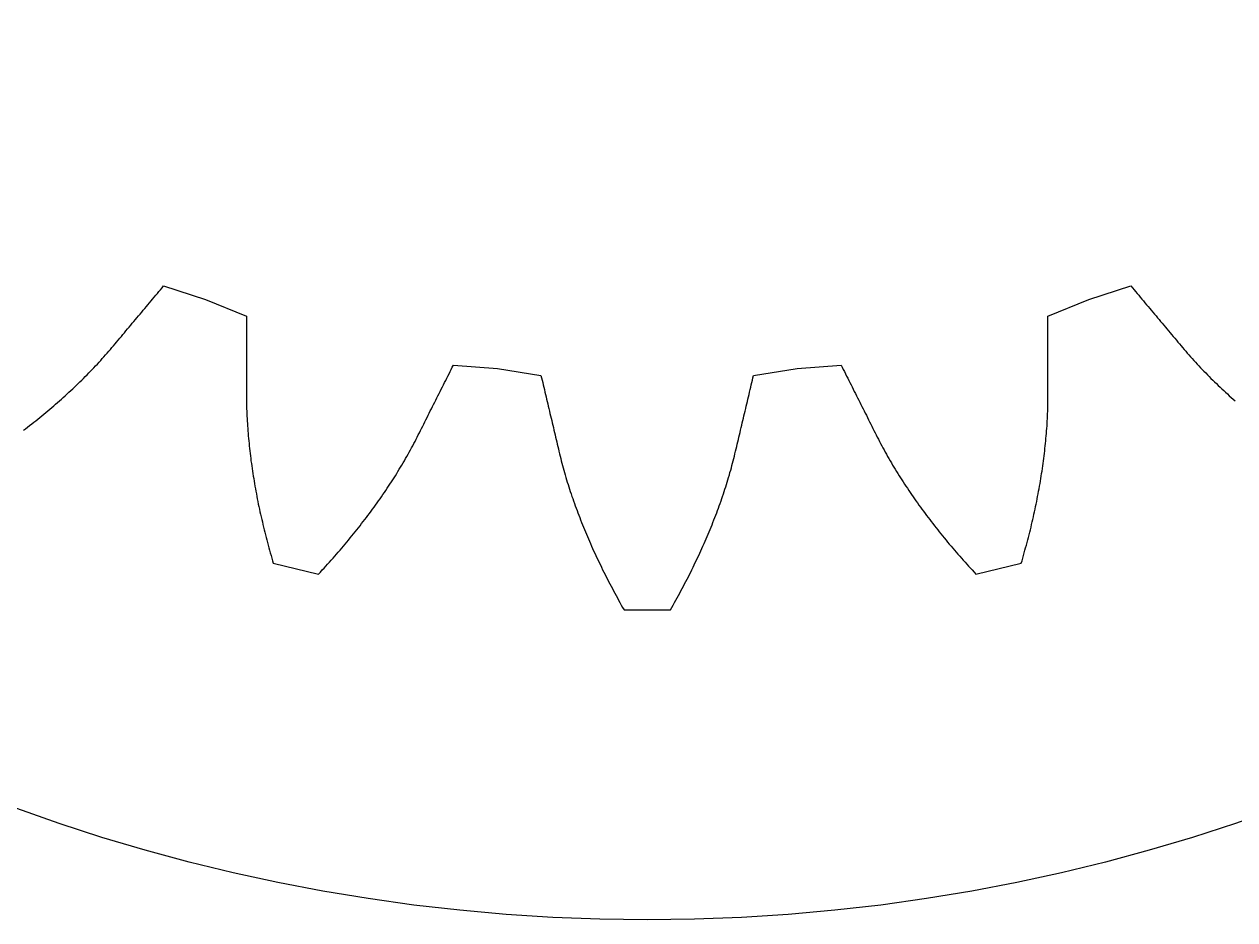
# Model space of a CAD drawing. Header units: metres. Extents: x -17.8 to 17.8, y -17.8 to 17.8.
# Drawn here: x -6.03 to 5.69, y -17.75 to -9.08 of the extents above; entities that cross this region are included whole.
import ezdxf

# ---------------------------------------------------------------- set-up
doc = ezdxf.new("R2010")
doc.units = ezdxf.units.M

msp = doc.modelspace()

# ---------------------------------------------------------------- linework, layer by layer
msp.add_lwpolyline([(-6.039, -13.012), (-6.019, -12.997), (-5.999, -12.981), (-5.979, -12.965), (-5.959, -12.95), (-5.939, -12.934), (-5.919, -12.919), (-5.899, -12.903), (-5.88, -12.887), (-5.86, -12.871), (-5.841, -12.855), (-5.822, -12.839), (-5.803, -12.823), (-5.784, -12.807), (-5.765, -12.791), (-5.746, -12.775), (-5.727, -12.759), (-5.708, -12.742), (-5.69, -12.726), (-5.671, -12.71), (-5.653, -12.693), (-5.634, -12.677), (-5.616, -12.66), (-5.598, -12.644), (-5.58, -12.627), (-5.562, -12.61), (-5.545, -12.593), (-5.527, -12.577), (-5.509, -12.56), (-5.492, -12.543), (-5.474, -12.526), (-5.457, -12.509), (-5.44, -12.492), (-5.423, -12.475), (-5.406, -12.457), (-5.389, -12.44), (-5.373, -12.423), (-5.356, -12.406), (-5.34, -12.388), (-5.323, -12.371), (-5.307, -12.353), (-5.291, -12.336), (-5.275, -12.318), (-5.259, -12.3), (-5.244, -12.282), (-5.228, -12.265), (-5.213, -12.247), (-5.197, -12.229), (-5.182, -12.211), (-5.167, -12.193), (-5.152, -12.175), (-5.137, -12.157), (-5.122, -12.139), (-5.107, -12.121), (-5.091, -12.103), (-5.076, -12.085), (-5.061, -12.067), (-5.046, -12.049), (-5.031, -12.03), (-5.016, -12.012), (-5, -11.994), (-4.985, -11.976), (-4.97, -11.958), (-4.955, -11.94), (-4.94, -11.922), (-4.925, -11.904), (-4.91, -11.886), (-4.894, -11.868), (-4.879, -11.85), (-4.864, -11.832), (-4.849, -11.814), (-4.834, -11.796), (-4.818, -11.777), (-4.803, -11.759), (-4.788, -11.741), (-4.773, -11.723), (-4.758, -11.705), (-4.742, -11.687), (-4.727, -11.669), (-4.712, -11.651), (-4.697, -11.633), (-4.682, -11.614), (-4.275, -11.746), (-4.275, -11.746), (-3.879, -11.906), (-3.879, -11.93), (-3.879, -11.954), (-3.879, -11.977), (-3.879, -12.001), (-3.879, -12.025), (-3.879, -12.048), (-3.879, -12.072), (-3.879, -12.096), (-3.879, -12.119), (-3.879, -12.143), (-3.879, -12.167), (-3.879, -12.19), (-3.879, -12.214), (-3.879, -12.237), (-3.879, -12.261), (-3.879, -12.285), (-3.879, -12.308), (-3.879, -12.332), (-3.879, -12.355), (-3.879, -12.379), (-3.879, -12.402), (-3.879, -12.426), (-3.879, -12.45), (-3.879, -12.473), (-3.879, -12.497), (-3.879, -12.52), (-3.879, -12.544), (-3.879, -12.567), (-3.879, -12.591), (-3.879, -12.614), (-3.879, -12.638), (-3.879, -12.662), (-3.879, -12.685), (-3.879, -12.709), (-3.879, -12.732), (-3.879, -12.756), (-3.878, -12.78), (-3.878, -12.803), (-3.877, -12.827), (-3.876, -12.851), (-3.875, -12.875), (-3.874, -12.898), (-3.872, -12.922), (-3.871, -12.946), (-3.87, -12.97), (-3.868, -12.994), (-3.866, -13.018), (-3.864, -13.042), (-3.862, -13.066), (-3.86, -13.09), (-3.858, -13.114), (-3.855, -13.139), (-3.853, -13.163), (-3.85, -13.187), (-3.848, -13.211), (-3.845, -13.235), (-3.842, -13.26), (-3.839, -13.284), (-3.836, -13.308), (-3.832, -13.333), (-3.829, -13.357), (-3.825, -13.381), (-3.822, -13.406), (-3.818, -13.43), (-3.814, -13.455), (-3.81, -13.479), (-3.806, -13.504), (-3.802, -13.528), (-3.798, -13.553), (-3.793, -13.578), (-3.789, -13.602), (-3.784, -13.627), (-3.779, -13.652), (-3.775, -13.676), (-3.77, -13.701), (-3.765, -13.726), (-3.759, -13.75), (-3.754, -13.775), (-3.749, -13.8), (-3.743, -13.825), (-3.738, -13.849), (-3.732, -13.874), (-3.726, -13.899), (-3.721, -13.924), (-3.715, -13.949), (-3.709, -13.974), (-3.702, -13.999), (-3.696, -14.024), (-3.69, -14.049), (-3.683, -14.073), (-3.677, -14.098), (-3.67, -14.123), (-3.663, -14.148), (-3.656, -14.173), (-3.649, -14.199), (-3.642, -14.224), (-3.635, -14.249), (-3.628, -14.274), (-3.621, -14.299), (-3.182, -14.403), (-3.164, -14.384), (-3.146, -14.364), (-3.129, -14.345), (-3.111, -14.326), (-3.094, -14.307), (-3.076, -14.288), (-3.059, -14.268), (-3.042, -14.249), (-3.025, -14.23), (-3.008, -14.21), (-2.991, -14.191), (-2.974, -14.171), (-2.957, -14.152), (-2.941, -14.132), (-2.924, -14.113), (-2.908, -14.093), (-2.892, -14.074), (-2.875, -14.054), (-2.859, -14.034), (-2.843, -14.014), (-2.827, -13.995), (-2.812, -13.975), (-2.796, -13.955), (-2.78, -13.935), (-2.765, -13.915), (-2.749, -13.896), (-2.734, -13.876), (-2.719, -13.856), (-2.704, -13.836), (-2.689, -13.816), (-2.674, -13.796), (-2.659, -13.776), (-2.645, -13.756), (-2.63, -13.735), (-2.616, -13.715), (-2.601, -13.695), (-2.587, -13.675), (-2.573, -13.655), (-2.559, -13.634), (-2.545, -13.614), (-2.531, -13.594), (-2.518, -13.573), (-2.504, -13.553), (-2.491, -13.533), (-2.477, -13.512), (-2.464, -13.492), (-2.451, -13.471), (-2.438, -13.451), (-2.425, -13.43), (-2.413, -13.41), (-2.4, -13.389), (-2.388, -13.368), (-2.375, -13.348), (-2.363, -13.327), (-2.351, -13.306), (-2.339, -13.286), (-2.327, -13.265), (-2.315, -13.244), (-2.304, -13.223), (-2.292, -13.202), (-2.281, -13.182), (-2.27, -13.161), (-2.259, -13.14), (-2.248, -13.119), (-2.237, -13.098), (-2.226, -13.077), (-2.216, -13.056), (-2.205, -13.035), (-2.195, -13.014), (-2.184, -12.993), (-2.174, -12.972), (-2.163, -12.951), (-2.152, -12.93), (-2.142, -12.909), (-2.131, -12.887), (-2.121, -12.866), (-2.11, -12.845), (-2.1, -12.824), (-2.089, -12.803), (-2.078, -12.782), (-2.068, -12.761), (-2.057, -12.74), (-2.047, -12.719), (-2.036, -12.698), (-2.026, -12.677), (-2.015, -12.656), (-2.004, -12.635), (-1.994, -12.613), (-1.983, -12.592), (-1.973, -12.571), (-1.962, -12.55), (-1.951, -12.529), (-1.941, -12.508), (-1.93, -12.487), (-1.919, -12.466), (-1.909, -12.444), (-1.898, -12.423), (-1.888, -12.402), (-1.877, -12.381), (-1.451, -12.415), (-1.451, -12.415), (-1.029, -12.48), (-1.023, -12.503), (-1.018, -12.526), (-1.012, -12.549), (-1.007, -12.572), (-1.002, -12.595), (-0.996, -12.618), (-0.991, -12.641), (-0.985, -12.664), (-0.98, -12.687), (-0.974, -12.71), (-0.969, -12.733), (-0.963, -12.756), (-0.958, -12.779), (-0.953, -12.802), (-0.947, -12.825), (-0.942, -12.848), (-0.936, -12.871), (-0.931, -12.894), (-0.925, -12.917), (-0.92, -12.94), (-0.914, -12.963), (-0.909, -12.986), (-0.904, -13.009), (-0.898, -13.032), (-0.893, -13.055), (-0.887, -13.077), (-0.882, -13.1), (-0.876, -13.123), (-0.871, -13.146), (-0.866, -13.169), (-0.86, -13.192), (-0.855, -13.215), (-0.849, -13.238), (-0.844, -13.261), (-0.838, -13.284), (-0.832, -13.306), (-0.826, -13.329), (-0.82, -13.352), (-0.814, -13.375), (-0.808, -13.398), (-0.801, -13.421), (-0.795, -13.444), (-0.788, -13.467), (-0.781, -13.49), (-0.774, -13.513), (-0.767, -13.536), (-0.76, -13.559), (-0.752, -13.582), (-0.745, -13.605), (-0.737, -13.628), (-0.729, -13.651), (-0.722, -13.673), (-0.714, -13.696), (-0.705, -13.719), (-0.697, -13.742), (-0.689, -13.765), (-0.68, -13.788), (-0.672, -13.811), (-0.663, -13.834), (-0.654, -13.857), (-0.645, -13.88), (-0.636, -13.903), (-0.627, -13.926), (-0.618, -13.949), (-0.608, -13.972), (-0.599, -13.995), (-0.589, -14.018), (-0.58, -14.041), (-0.57, -14.063), (-0.56, -14.086), (-0.55, -14.109), (-0.539, -14.132), (-0.529, -14.155), (-0.519, -14.178), (-0.508, -14.201), (-0.498, -14.224), (-0.487, -14.247), (-0.476, -14.27), (-0.465, -14.292), (-0.454, -14.315), (-0.443, -14.338), (-0.432, -14.361), (-0.421, -14.384), (-0.409, -14.407), (-0.398, -14.43), (-0.386, -14.452), (-0.374, -14.475), (-0.362, -14.498), (-0.35, -14.521), (-0.338, -14.544), (-0.326, -14.566), (-0.314, -14.589), (-0.302, -14.612), (-0.289, -14.635), (-0.277, -14.657), (-0.264, -14.68), (-0.251, -14.703), (-0.238, -14.726), (-0.225, -14.748), (0.225, -14.748), (0.238, -14.726), (0.251, -14.703), (0.264, -14.68), (0.277, -14.657), (0.289, -14.635), (0.302, -14.612), (0.314, -14.589), (0.326, -14.566), (0.338, -14.544), (0.35, -14.521), (0.362, -14.498), (0.374, -14.475), (0.386, -14.452), (0.398, -14.43), (0.409, -14.407), (0.421, -14.384), (0.432, -14.361), (0.443, -14.338), (0.454, -14.315), (0.465, -14.292), (0.476, -14.27), (0.487, -14.247), (0.498, -14.224), (0.508, -14.201), (0.519, -14.178), (0.529, -14.155), (0.539, -14.132), (0.55, -14.109), (0.56, -14.086), (0.57, -14.063), (0.58, -14.041), (0.589, -14.018), (0.599, -13.995), (0.608, -13.972), (0.618, -13.949), (0.627, -13.926), (0.636, -13.903), (0.645, -13.88), (0.654, -13.857), (0.663, -13.834), (0.672, -13.811), (0.68, -13.788), (0.689, -13.765), (0.697, -13.742), (0.705, -13.719), (0.714, -13.696), (0.722, -13.673), (0.729, -13.651), (0.737, -13.628), (0.745, -13.605), (0.752, -13.582), (0.76, -13.559), (0.767, -13.536), (0.774, -13.513), (0.781, -13.49), (0.788, -13.467), (0.795, -13.444), (0.801, -13.421), (0.808, -13.398), (0.814, -13.375), (0.82, -13.352), (0.826, -13.329), (0.832, -13.306), (0.838, -13.284), (0.844, -13.261), (0.849, -13.238), (0.855, -13.215), (0.86, -13.192), (0.866, -13.169), (0.871, -13.146), (0.876, -13.123), (0.882, -13.1), (0.887, -13.077), (0.893, -13.055), (0.898, -13.032), (0.904, -13.009), (0.909, -12.986), (0.914, -12.963), (0.92, -12.94), (0.925, -12.917), (0.931, -12.894), (0.936, -12.871), (0.942, -12.848), (0.947, -12.825), (0.953, -12.802), (0.958, -12.779), (0.963, -12.756), (0.969, -12.733), (0.974, -12.71), (0.98, -12.687), (0.985, -12.664), (0.991, -12.641), (0.996, -12.618), (1.002, -12.595), (1.007, -12.572), (1.012, -12.549), (1.018, -12.526), (1.023, -12.503), (1.029, -12.48), (1.451, -12.415), (1.451, -12.415), (1.877, -12.381), (1.888, -12.402), (1.898, -12.423), (1.909, -12.444), (1.919, -12.466), (1.93, -12.487), (1.941, -12.508), (1.951, -12.529), (1.962, -12.55), (1.973, -12.571), (1.983, -12.592), (1.994, -12.613), (2.004, -12.635), (2.015, -12.656), (2.026, -12.677), (2.036, -12.698), (2.047, -12.719), (2.057, -12.74), (2.068, -12.761), (2.078, -12.782), (2.089, -12.803), (2.1, -12.824), (2.11, -12.845), (2.121, -12.866), (2.131, -12.887), (2.142, -12.909), (2.152, -12.93), (2.163, -12.951), (2.174, -12.972), (2.184, -12.993), (2.195, -13.014), (2.205, -13.035), (2.216, -13.056), (2.226, -13.077), (2.237, -13.098), (2.248, -13.119), (2.259, -13.14), (2.27, -13.161), (2.281, -13.182), (2.292, -13.202), (2.304, -13.223), (2.315, -13.244), (2.327, -13.265), (2.339, -13.286), (2.351, -13.306), (2.363, -13.327), (2.375, -13.348), (2.388, -13.368), (2.4, -13.389), (2.413, -13.41), (2.425, -13.43), (2.438, -13.451), (2.451, -13.471), (2.464, -13.492), (2.477, -13.512), (2.491, -13.533), (2.504, -13.553), (2.518, -13.573), (2.531, -13.594), (2.545, -13.614), (2.559, -13.634), (2.573, -13.655), (2.587, -13.675), (2.601, -13.695), (2.616, -13.715), (2.63, -13.735), (2.645, -13.756), (2.659, -13.776), (2.674, -13.796), (2.689, -13.816), (2.704, -13.836), (2.719, -13.856), (2.734, -13.876), (2.749, -13.896), (2.765, -13.915), (2.78, -13.935), (2.796, -13.955), (2.812, -13.975), (2.827, -13.995), (2.843, -14.014), (2.859, -14.034), (2.875, -14.054), (2.892, -14.074), (2.908, -14.093), (2.924, -14.113), (2.941, -14.132), (2.957, -14.152), (2.974, -14.171), (2.991, -14.191), (3.008, -14.21), (3.025, -14.23), (3.042, -14.249), (3.059, -14.268), (3.076, -14.288), (3.094, -14.307), (3.111, -14.326), (3.129, -14.345), (3.146, -14.364), (3.164, -14.384), (3.182, -14.403), (3.621, -14.299), (3.628, -14.274), (3.635, -14.249), (3.642, -14.224), (3.649, -14.199), (3.656, -14.173), (3.663, -14.148), (3.67, -14.123), (3.677, -14.098), (3.683, -14.073), (3.69, -14.049), (3.696, -14.024), (3.702, -13.999), (3.709, -13.974), (3.715, -13.949), (3.721, -13.924), (3.726, -13.899), (3.732, -13.874), (3.738, -13.849), (3.743, -13.825), (3.749, -13.8), (3.754, -13.775), (3.759, -13.75), (3.765, -13.726), (3.77, -13.701), (3.775, -13.676), (3.779, -13.652), (3.784, -13.627), (3.789, -13.602), (3.793, -13.578), (3.798, -13.553), (3.802, -13.528), (3.806, -13.504), (3.81, -13.479), (3.814, -13.455), (3.818, -13.43), (3.822, -13.406), (3.825, -13.381), (3.829, -13.357), (3.832, -13.333), (3.836, -13.308), (3.839, -13.284), (3.842, -13.26), (3.845, -13.235), (3.848, -13.211), (3.85, -13.187), (3.853, -13.163), (3.855, -13.139), (3.858, -13.114), (3.86, -13.09), (3.862, -13.066), (3.864, -13.042), (3.866, -13.018), (3.868, -12.994), (3.87, -12.97), (3.871, -12.946), (3.872, -12.922), (3.874, -12.898), (3.875, -12.875), (3.876, -12.851), (3.877, -12.827), (3.878, -12.803), (3.878, -12.78), (3.879, -12.756), (3.879, -12.732), (3.879, -12.709), (3.879, -12.685), (3.879, -12.662), (3.879, -12.638), (3.879, -12.614), (3.879, -12.591), (3.879, -12.567), (3.879, -12.544), (3.879, -12.52), (3.879, -12.497), (3.879, -12.473), (3.879, -12.45), (3.879, -12.426), (3.879, -12.402), (3.879, -12.379), (3.879, -12.355), (3.879, -12.332), (3.879, -12.308), (3.879, -12.285), (3.879, -12.261), (3.879, -12.237), (3.879, -12.214), (3.879, -12.19), (3.879, -12.167), (3.879, -12.143), (3.879, -12.119), (3.879, -12.096), (3.879, -12.072), (3.879, -12.048), (3.879, -12.025), (3.879, -12.001), (3.879, -11.977), (3.879, -11.954), (3.879, -11.93), (3.879, -11.906), (4.275, -11.746), (4.275, -11.746), (4.682, -11.614), (4.697, -11.633), (4.712, -11.651), (4.727, -11.669), (4.742, -11.687), (4.758, -11.705), (4.773, -11.723), (4.788, -11.741), (4.803, -11.759), (4.818, -11.777), (4.834, -11.796), (4.849, -11.814), (4.864, -11.832), (4.879, -11.85), (4.894, -11.868), (4.91, -11.886), (4.925, -11.904), (4.94, -11.922), (4.955, -11.94), (4.97, -11.958), (4.985, -11.976), (5, -11.994), (5.016, -12.012), (5.031, -12.03), (5.046, -12.049), (5.061, -12.067), (5.076, -12.085), (5.091, -12.103), (5.107, -12.121), (5.122, -12.139), (5.137, -12.157), (5.152, -12.175), (5.167, -12.193), (5.182, -12.211), (5.197, -12.229), (5.213, -12.247), (5.228, -12.265), (5.244, -12.282), (5.259, -12.3), (5.275, -12.318), (5.291, -12.336), (5.307, -12.353), (5.323, -12.371), (5.34, -12.388), (5.356, -12.406), (5.373, -12.423), (5.389, -12.44), (5.406, -12.457), (5.423, -12.475), (5.44, -12.492), (5.457, -12.509), (5.474, -12.526), (5.492, -12.543), (5.509, -12.56), (5.527, -12.577), (5.545, -12.593), (5.562, -12.61), (5.58, -12.627), (5.598, -12.644), (5.616, -12.66), (5.634, -12.677), (5.653, -12.693), (5.671, -12.71), (5.69, -12.726)])
msp.add_circle((0, 0), 17.75)

doc.saveas('drawing.dxf')
